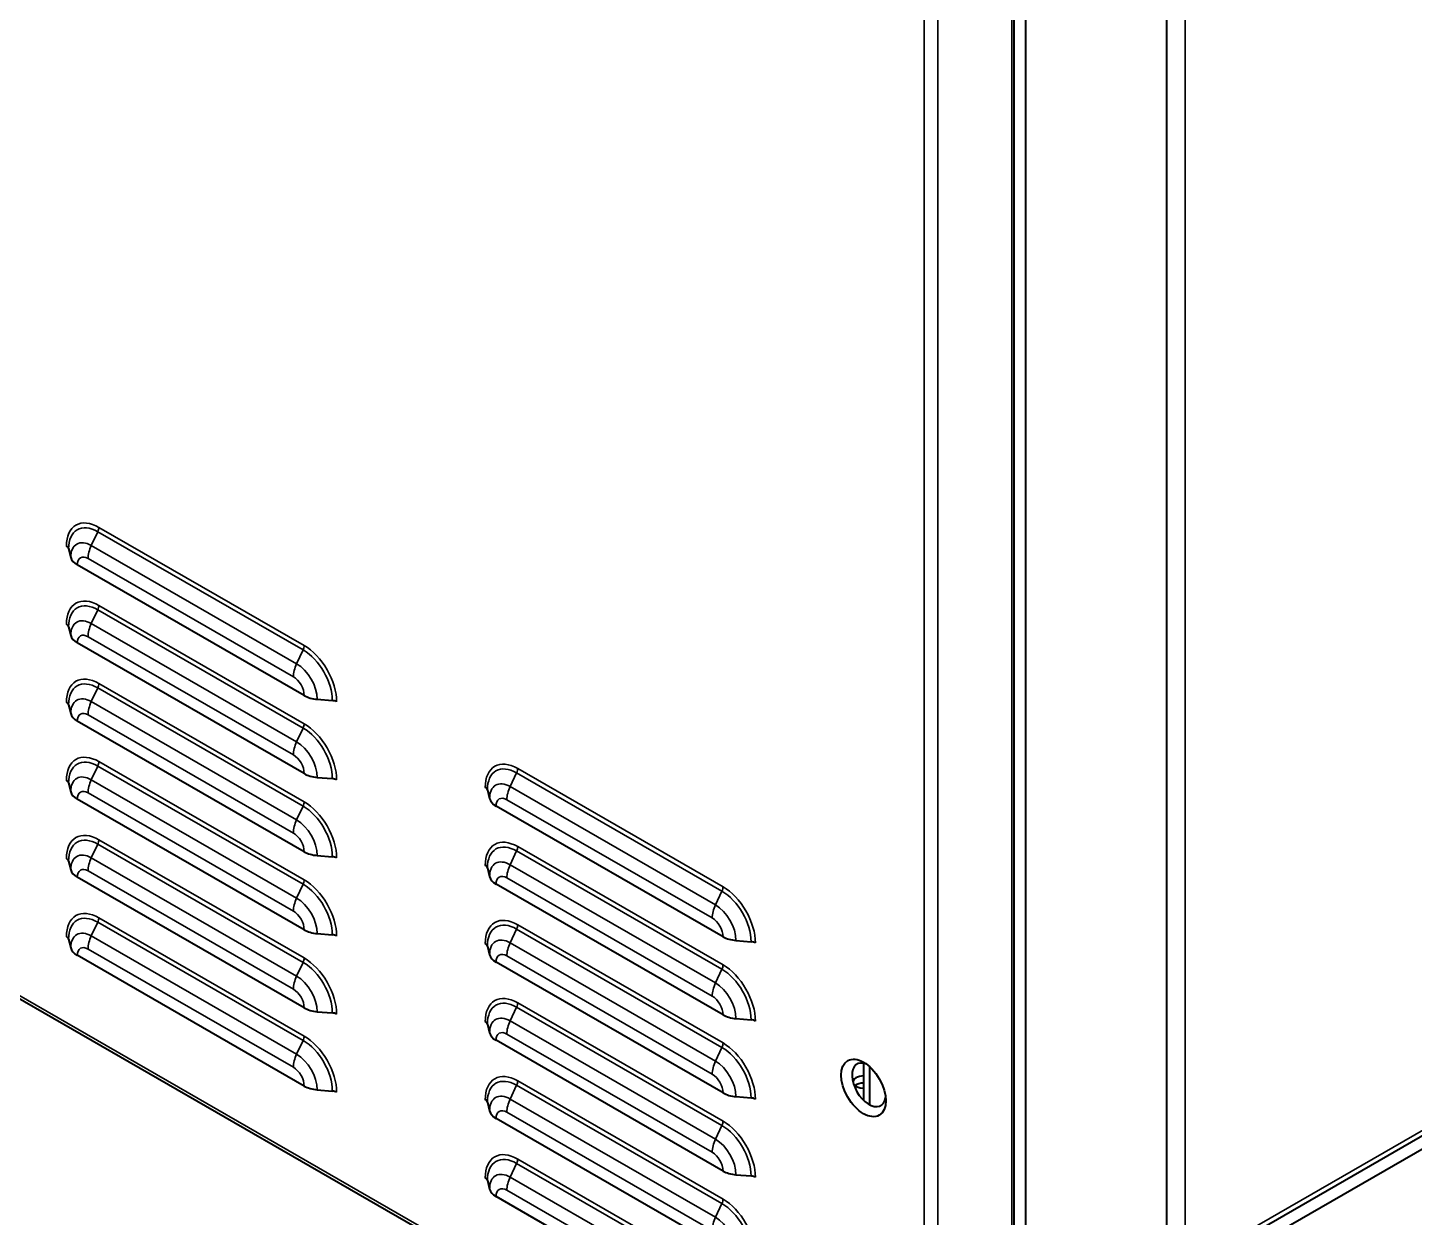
# Model space of a CAD drawing. Header units: millimetres. Extents: x 0 to 51860, y 0 to 5940.
# Drawn here: x 7518.3 to 7760.2, y 4057.4 to 4264.9 of the extents above; entities that cross this region are included whole.
import ezdxf

# ---------------------------------------------------------------- set-up
doc = ezdxf.new("R2010")
doc.units = ezdxf.units.MM
doc.header["$LTSCALE"] = 10
doc.layers.add('가시적인 것(ISO)', color=3, linetype='Continuous', lineweight=40)
doc.layers.add('가시적인 좁은 것(ISO)', color=3, linetype='Continuous', lineweight=35)

msp = doc.modelspace()

# ---------------------------------------------------------------- linework, layer by layer
at = {"layer": '가시적인 것(ISO)'}
for p, q in [((7717.027, 4043.5947), (7717.027, 4846.9)), ((7690.3784, 4013.3177), (7690.3784, 4840.6491)), ((7692.3726, 4839.5007), (7692.3726, 4011.7926)), ((7276.7049, 4233.7714), (7675.0417, 4004.3845)), ((8044.8417, 4232.3706), (7717.027, 4043.5947)), ((7719.6306, 4047.4586), (8041.1284, 4232.5969)), ((7525.4011, 4174.0229), (7525.7782, 4172.5027)), ((7566.5075, 4148.3967), (7526.9096, 4171.1996)), ((7525.4011, 4160.3971), (7525.7782, 4158.8769)), ((7566.5075, 4134.7709), (7526.9096, 4157.5738)), ((7525.4011, 4146.7713), (7525.7782, 4145.2511)), ((7568.7703, 4147.7452), (7571.4102, 4147.528)), ((7566.5075, 4121.1451), (7526.9096, 4143.9481)), ((7525.4011, 4133.1455), (7525.7782, 4131.6253)), ((7568.7703, 4134.1194), (7571.4102, 4133.9022)), ((7598.4688, 4131.946), (7598.8459, 4130.4258)), ((7566.5075, 4107.5193), (7526.9096, 4130.3223)), ((7639.5752, 4106.3198), (7599.9773, 4129.1227)), ((7568.7703, 4120.4936), (7571.4102, 4120.2764)), ((7525.4011, 4119.5197), (7525.7782, 4117.9995)), ((7598.4688, 4118.3202), (7598.8459, 4116.8)), ((7566.5075, 4093.8935), (7526.9096, 4116.6965)), ((7639.5752, 4092.694), (7599.9773, 4115.497)), ((7525.4011, 4105.8939), (7525.7782, 4104.3737)), ((7568.7703, 4106.8678), (7571.4102, 4106.6506)), ((7641.838, 4105.6683), (7644.4779, 4105.4511)), ((7566.5075, 4080.2677), (7526.9096, 4103.0707)), ((7598.4688, 4104.6944), (7598.8459, 4103.1742)), ((7639.5752, 4079.0682), (7599.9773, 4101.8712)), ((7568.7703, 4093.242), (7571.4102, 4093.0248)), ((7598.4688, 4091.0686), (7598.8459, 4089.5484)), ((7641.838, 4092.0425), (7644.4779, 4091.8253)), ((7639.5752, 4065.4424), (7599.9773, 4088.2454)), ((7664.0883, 4084.2452), (7664.0883, 4077.7906)), ((7665.1725, 4076.991), (7665.1725, 4083.6259)), ((7568.7703, 4079.6162), (7571.4102, 4079.3991)), ((7598.4688, 4077.4428), (7598.8459, 4075.9226)), ((7641.838, 4078.4167), (7644.4779, 4078.1995)), ((7639.5752, 4051.8166), (7599.9773, 4074.6196)), ((7641.838, 4064.7909), (7644.4779, 4064.5737)), ((7598.4688, 4063.817), (7598.8459, 4062.2968)), ((7639.5752, 4038.1909), (7599.9773, 4060.9938))]:
    msp.add_line(p, q, dxfattribs=at)
for centre, major_axis, ratio, start_param, end_param in [((7524.0811, 4173.9143), (1.3333, 0), 0.5758617, 0.14189705, 0.78539816), ((7529.738, 4172.8284), (-4, 0), 0.5758617, 0.14189705, 0.78539816), ((7524.0811, 4160.2885), (1.3333, 0), 0.5758617, 0.14189705, 0.78539816), ((7529.738, 4159.2026), (-4, 0), 0.5758617, 0.14189705, 0.78539816), ((7524.0811, 4146.6627), (1.3333, 0), 0.5758617, 0.14189705, 0.78539816), ((7569.336, 4150.0255), (4, 0), 0.5758617, 3.92699082, 4.57049193), ((7571.2216, 4146.7679), (1.3333, 0), 0.5758617, 0.78539816, 1.42889927), ((7529.738, 4145.5768), (-4, 0), 0.5758617, 0.14189705, 0.78539816), ((7569.336, 4136.3997), (4, 0), 0.5758617, 3.92699082, 4.57049193), ((7524.0811, 4133.0369), (1.3333, 0), 0.5758617, 0.14189705, 0.78539816), ((7571.2216, 4133.1421), (1.3333, 0), 0.5758617, 0.78539816, 1.42889927), ((7597.1488, 4131.8374), (1.3333, 0), 0.5758617, 0.14189705, 0.78539816), ((7529.738, 4131.9511), (-4, 0), 0.5758617, 0.14189705, 0.78539816), ((7602.8057, 4130.7515), (-4, 0), 0.5758617, 0.14189705, 0.78539816), ((7524.0811, 4119.4111), (1.3333, 0), 0.5758617, 0.14189705, 0.78539816), ((7569.336, 4122.7739), (4, 0), 0.5758617, 3.92699082, 4.57049193), ((7571.2216, 4119.5163), (1.3333, 0), 0.5758617, 0.78539816, 1.42889927), ((7529.738, 4118.3253), (-4, 0), 0.5758617, 0.14189705, 0.78539816), ((7597.1488, 4118.2116), (1.3333, 0), 0.5758617, 0.14189705, 0.78539816), ((7602.8057, 4117.1257), (-4, 0), 0.5758617, 0.14189705, 0.78539816), ((7524.0811, 4105.7853), (1.3333, 0), 0.5758617, 0.14189705, 0.78539816), ((7569.336, 4109.1481), (4, 0), 0.5758617, 3.92699082, 4.57049193), ((7571.2216, 4105.8905), (1.3333, 0), 0.5758617, 0.78539816, 1.42889927), ((7642.4037, 4107.9486), (4, 0), 0.5758617, 3.92699082, 4.57049193), ((7644.2893, 4104.691), (1.3333, 0), 0.5758617, 0.78539816, 1.42889927), ((7529.738, 4104.6995), (-4, 0), 0.5758617, 0.14189705, 0.78539816), ((7597.1488, 4104.5858), (1.3333, 0), 0.5758617, 0.14189705, 0.78539816), ((7602.8057, 4103.5), (-4, 0), 0.5758617, 0.14189705, 0.78539816), ((7569.336, 4095.5223), (4, 0), 0.5758617, 3.92699082, 4.57049193), ((7571.2216, 4092.2647), (1.3333, 0), 0.5758617, 0.78539816, 1.42889927), ((7597.1488, 4090.96), (1.3333, 0), 0.5758617, 0.14189705, 0.78539816), ((7642.4037, 4094.3228), (4, 0), 0.5758617, 3.92699082, 4.57049193), ((7644.2893, 4091.0652), (1.3333, 0), 0.5758617, 0.78539816, 1.42889927), ((7602.8057, 4089.8742), (-4, 0), 0.5758617, 0.14189705, 0.78539816), ((7665.0311, 4080.475), (-2.0793, 3.6108), 0.57809312, 5.64468664, 10.06327663), ((7664.0883, 4080.9752), (-1.8333, 0), 0.5758617, 4.71238898, 6.33092479), ((7569.336, 4081.8965), (4, 0), 0.5758617, 3.92699082, 4.57049193), ((7571.2216, 4078.639), (1.3333, 0), 0.5758617, 0.78539816, 1.42889927), ((7642.4037, 4080.697), (4, 0), 0.5758617, 3.92699082, 4.57049193), ((7664.0883, 4080.9752), (-1.8333, 0), 0.5758617, 0.27726985, 1.57079633), ((7664.0883, 4079.7217), (-1.8333, 0), 0.5758617, 4.71238898, 5.64754857), ((7597.1488, 4077.3342), (1.3333, 0), 0.5758617, 0.14189705, 0.78539816), ((7644.2893, 4077.4394), (1.3333, 0), 0.5758617, 0.78539816, 1.42889927), ((7602.8057, 4076.2484), (-4, 0), 0.5758617, 0.14189705, 0.78539816), ((7597.1488, 4063.7085), (1.3333, 0), 0.5758617, 0.14189705, 0.78539816), ((7642.4037, 4067.0712), (4, 0), 0.5758617, 3.92699082, 4.57049193), ((7644.2893, 4063.8136), (1.3333, 0), 0.5758617, 0.78539816, 1.42889927), ((7602.8057, 4062.6226), (-4, 0), 0.5758617, 0.14189705, 0.78539816)]:
    msp.add_ellipse(centre, major_axis=major_axis, ratio=ratio, start_param=start_param, end_param=end_param, dxfattribs=at)
msp.add_ellipse((7664.0883, 4079.932), major_axis=(-2.7447, 4.7662), ratio=0.57809312, dxfattribs=at)
at = {"layer": '가시적인 좁은 것(ISO)'}
for p, q in [((7720.1854, 4848.7188), (7720.1854, 4048.6837)), ((7674.6949, 4005.1501), (7674.6949, 4845.5886)), ((7677.0519, 4845.5886), (7677.0519, 4005.1501)), ((7689.9684, 4012.3543), (7689.9684, 4840.8852)), ((7276.3581, 4234.5371), (7674.6949, 4005.1501)), ((7720.1854, 4048.6837), (8041.6833, 4233.822)), ((7530.4922, 4176.9774), (7529.3609, 4174.5818)), ((7566.319, 4156.3461), (7530.4922, 4176.9774)), ((7530.6808, 4177.74), (7566.5075, 4157.1088)), ((7565.1876, 4153.9505), (7529.3609, 4174.5818)), ((7564.6219, 4151.6627), (7528.7952, 4172.2939)), ((7530.4922, 4163.3516), (7529.3609, 4160.956)), ((7566.319, 4142.7203), (7530.4922, 4163.3516)), ((7530.6808, 4164.1142), (7566.5075, 4143.483)), ((7565.1876, 4140.3247), (7529.3609, 4160.956)), ((7564.6219, 4138.0369), (7528.7952, 4158.6681)), ((7566.319, 4156.3461), (7565.1876, 4153.9505)), ((7530.4922, 4149.7258), (7529.3609, 4147.3302)), ((7566.319, 4129.0946), (7530.4922, 4149.7258)), ((7530.6808, 4150.4884), (7566.5075, 4129.8572)), ((7565.1876, 4126.699), (7529.3609, 4147.3302)), ((7564.6219, 4124.4111), (7528.7952, 4145.0423)), ((7566.319, 4142.7203), (7565.1876, 4140.3247)), ((7530.6808, 4136.8627), (7566.5075, 4116.2314)), ((7530.4922, 4136.1), (7529.3609, 4133.7044)), ((7566.319, 4115.4688), (7530.4922, 4136.1)), ((7603.5599, 4134.9005), (7602.4286, 4132.5049)), ((7639.3867, 4114.2692), (7603.5599, 4134.9005)), ((7603.7485, 4135.6631), (7639.5752, 4115.0319)), ((7565.1876, 4113.0732), (7529.3609, 4133.7044)), ((7638.2553, 4111.8736), (7602.4286, 4132.5049)), ((7564.6219, 4110.7853), (7528.7952, 4131.4165)), ((7637.6896, 4109.5858), (7601.8629, 4130.217)), ((7566.319, 4129.0946), (7565.1876, 4126.699)), ((7530.4922, 4122.4742), (7529.3609, 4120.0786)), ((7566.319, 4101.843), (7530.4922, 4122.4742)), ((7530.6808, 4123.2369), (7566.5075, 4102.6056)), ((7565.1876, 4099.4474), (7529.3609, 4120.0786)), ((7603.5599, 4121.2747), (7602.4286, 4118.8791)), ((7639.3867, 4100.6435), (7603.5599, 4121.2747)), ((7603.7485, 4122.0373), (7639.5752, 4101.4061)), ((7564.6219, 4097.1595), (7528.7952, 4117.7908)), ((7638.2553, 4098.2478), (7602.4286, 4118.8791)), ((7566.319, 4115.4688), (7565.1876, 4113.0732)), ((7637.6896, 4095.96), (7601.8629, 4116.5912)), ((7639.3867, 4114.2692), (7638.2553, 4111.8736)), ((7530.4922, 4108.8485), (7529.3609, 4106.4528)), ((7566.319, 4088.2172), (7530.4922, 4108.8485)), ((7530.6808, 4109.6111), (7566.5075, 4088.9798)), ((7603.5599, 4107.6489), (7602.4286, 4105.2533)), ((7639.3867, 4087.0177), (7603.5599, 4107.6489)), ((7603.7485, 4108.4115), (7639.5752, 4087.7803)), ((7565.1876, 4085.8216), (7529.3609, 4106.4528)), ((7638.2553, 4084.6221), (7602.4286, 4105.2533)), ((7564.6219, 4083.5337), (7528.7952, 4104.165)), ((7637.6896, 4082.3342), (7601.8629, 4102.9654)), ((7566.319, 4101.843), (7565.1876, 4099.4474)), ((7639.3867, 4100.6435), (7638.2553, 4098.2478)), ((7603.5599, 4094.0231), (7602.4286, 4091.6275)), ((7639.3867, 4073.3919), (7603.5599, 4094.0231)), ((7603.7485, 4094.7858), (7639.5752, 4074.1545)), ((7638.2553, 4070.9963), (7602.4286, 4091.6275)), ((7637.6896, 4068.7084), (7601.8629, 4089.3397)), ((7566.319, 4088.2172), (7565.1876, 4085.8216)), ((7639.3867, 4087.0177), (7638.2553, 4084.6221)), ((7603.7485, 4081.16), (7639.5752, 4060.5287)), ((7603.5599, 4080.3974), (7602.4286, 4078.0017)), ((7639.3867, 4059.7661), (7603.5599, 4080.3974)), ((7638.2553, 4057.3705), (7602.4286, 4078.0017)), ((7637.6896, 4055.0826), (7601.8629, 4075.7139)), ((7639.3867, 4073.3919), (7638.2553, 4070.9963)), ((7603.5599, 4066.7716), (7602.4286, 4064.376)), ((7639.3867, 4046.1403), (7603.5599, 4066.7716)), ((7603.7485, 4067.5342), (7639.5752, 4046.9029)), ((7638.2553, 4043.7447), (7602.4286, 4064.376)), ((7637.6896, 4041.4568), (7601.8629, 4062.0881)), ((7639.3867, 4059.7661), (7638.2553, 4057.3705))]:
    msp.add_line(p, q, dxfattribs=at)
for centre, major_axis, start_param, end_param in [((7530.6808, 4171.1996), (-3.9923, 6.9327), 5.49972085, 7.07051718), ((7530.4922, 4171.091), (-3.593, 6.2394), 5.49972085, 7.07051718), ((7529.3609, 4170.4395), (-2.5284, 4.3907), 5.49972085, 7.07051718), ((7529.738, 4177.1971), (-0.6654, -1.1554), 1.71075967, 2.35426078), ((7531.6236, 4173.9227), (-1.9961, -3.4663), 4.85235233, 5.49585344), ((7528.7952, 4170.1138), (-1.3308, 2.3109), 5.49972085, 7.07051718), ((7530.6808, 4157.5738), (-3.9923, 6.9327), 5.49972085, 7.07051718), ((7530.4922, 4157.4653), (-3.593, 6.2394), 5.49972085, 7.07051718), ((7529.738, 4163.5713), (-0.6654, -1.1554), 1.71075967, 2.35426078), ((7529.3609, 4156.8137), (-2.5284, 4.3907), 5.49972085, 7.07051718), ((7531.6236, 4160.2969), (-1.9961, -3.4663), 4.85235233, 5.49585344), ((7528.7952, 4156.488), (-1.3308, 2.3109), 5.49972085, 7.07051718), ((7565.5647, 4156.5658), (-0.6654, -1.1554), 1.71075967, 2.35426078), ((7566.319, 4150.4598), (-3.593, 6.2394), 3.92892453, 5.49972085), ((7566.5075, 4150.5684), (3.9923, -6.9327), 0.78733187, 2.3581282), ((7567.4504, 4153.2914), (-1.9961, -3.4663), 4.85235233, 5.49585344), ((7565.1876, 4149.8083), (-2.5284, 4.3907), 3.92892453, 5.49972085), ((7530.6808, 4143.9481), (-3.9923, 6.9327), 5.49972085, 7.07051718), ((7564.6219, 4149.4825), (-1.3308, 2.3109), 3.92892453, 5.49972085), ((7530.4922, 4143.8395), (-3.593, 6.2394), 5.49972085, 7.07051718), ((7529.738, 4149.9455), (-0.6654, -1.1554), 1.71075967, 2.35426078), ((7529.3609, 4143.188), (-2.5284, 4.3907), 5.49972085, 7.07051718), ((7531.6236, 4146.6711), (-1.9961, -3.4663), 4.85235233, 5.49585344), ((7528.7952, 4142.8622), (-1.3308, 2.3109), 5.49972085, 7.07051718), ((7565.5647, 4142.94), (-0.6654, -1.1554), 1.71075967, 2.35426078), ((7566.319, 4136.834), (-3.593, 6.2394), 3.92892453, 5.49972085), ((7566.5075, 4136.9426), (3.9923, -6.9327), 0.78733187, 2.3581282), ((7567.4504, 4139.6656), (-1.9961, -3.4663), 4.85235233, 5.49585344), ((7565.1876, 4136.1825), (-2.5284, 4.3907), 3.92892453, 5.49972085), ((7530.6808, 4130.3223), (-3.9923, 6.9327), 5.49972085, 7.07051718), ((7530.4922, 4130.2137), (-3.593, 6.2394), 5.49972085, 7.07051718), ((7529.738, 4136.3197), (-0.6654, -1.1554), 1.71075967, 2.35426078), ((7564.6219, 4135.8567), (-1.3308, 2.3109), 3.92892453, 5.49972085), ((7603.7485, 4129.1227), (-3.9923, 6.9327), 5.49972085, 7.07051718), ((7529.3609, 4129.5622), (-2.5284, 4.3907), 5.49972085, 7.07051718), ((7603.5599, 4129.0142), (-3.593, 6.2394), 5.49972085, 7.07051718), ((7602.8057, 4135.1202), (-0.6654, -1.1554), 1.71075967, 2.35426078), ((7531.6236, 4133.0453), (-1.9961, -3.4663), 4.85235233, 5.49585344), ((7602.4286, 4128.3626), (-2.5284, 4.3907), 5.49972085, 7.07051718), ((7604.6913, 4131.8458), (-1.9961, -3.4663), 4.85235233, 5.49585344), ((7528.7952, 4129.2364), (-1.3308, 2.3109), 5.49972085, 7.07051718), ((7565.5647, 4129.3143), (-0.6654, -1.1554), 1.71075967, 2.35426078), ((7566.5075, 4123.3168), (3.9923, -6.9327), 0.78733187, 2.3581282), ((7601.8629, 4128.0369), (-1.3308, 2.3109), 5.49972085, 7.07051718), ((7566.319, 4123.2082), (-3.593, 6.2394), 3.92892453, 5.49972085), ((7530.6808, 4116.6965), (-3.9923, 6.9327), 5.49972085, 7.07051718), ((7567.4504, 4126.0399), (-1.9961, -3.4663), 4.85235233, 5.49585344), ((7565.1876, 4122.5567), (-2.5284, 4.3907), 3.92892453, 5.49972085), ((7530.4922, 4116.5879), (-3.593, 6.2394), 5.49972085, 7.07051718), ((7529.738, 4122.6939), (-0.6654, -1.1554), 1.71075967, 2.35426078), ((7564.6219, 4122.231), (-1.3308, 2.3109), 3.92892453, 5.49972085), ((7603.7485, 4115.497), (-3.9923, 6.9327), 5.49972085, 7.07051718), ((7603.5599, 4115.3884), (-3.593, 6.2394), 5.49972085, 7.07051718), ((7529.3609, 4115.9364), (-2.5284, 4.3907), 5.49972085, 7.07051718), ((7531.6236, 4119.4195), (-1.9961, -3.4663), 4.85235233, 5.49585344), ((7602.4286, 4114.7369), (-2.5284, 4.3907), 5.49972085, 7.07051718), ((7602.8057, 4121.4944), (-0.6654, -1.1554), 1.71075967, 2.35426078), ((7528.7952, 4115.6106), (-1.3308, 2.3109), 5.49972085, 7.07051718), ((7604.6913, 4118.22), (-1.9961, -3.4663), 4.85235233, 5.49585344), ((7565.5647, 4115.6885), (-0.6654, -1.1554), 1.71075967, 2.35426078), ((7566.319, 4109.5824), (-3.593, 6.2394), 3.92892453, 5.49972085), ((7566.5075, 4109.691), (3.9923, -6.9327), 0.78733187, 2.3581282), ((7601.8629, 4114.4111), (-1.3308, 2.3109), 5.49972085, 7.07051718), ((7638.6324, 4114.4889), (-0.6654, -1.1554), 1.71075967, 2.35426078), ((7639.5752, 4108.4915), (3.9923, -6.9327), 0.78733187, 2.3581282), ((7567.4504, 4112.4141), (-1.9961, -3.4663), 4.85235233, 5.49585344), ((7565.1876, 4108.9309), (-2.5284, 4.3907), 3.92892453, 5.49972085), ((7639.3867, 4108.3829), (-3.593, 6.2394), 3.92892453, 5.49972085), ((7530.6808, 4103.0707), (-3.9923, 6.9327), 5.49972085, 7.07051718), ((7564.6219, 4108.6052), (-1.3308, 2.3109), 3.92892453, 5.49972085), ((7603.7485, 4101.8712), (-3.9923, 6.9327), 5.49972085, 7.07051718), ((7640.5181, 4111.2145), (-1.9961, -3.4663), 4.85235233, 5.49585344), ((7638.2553, 4107.7314), (-2.5284, 4.3907), 3.92892453, 5.49972085), ((7530.4922, 4102.9621), (-3.593, 6.2394), 5.49972085, 7.07051718), ((7529.738, 4109.0682), (-0.6654, -1.1554), 1.71075967, 2.35426078), ((7603.5599, 4101.7626), (-3.593, 6.2394), 5.49972085, 7.07051718), ((7602.8057, 4107.8686), (-0.6654, -1.1554), 1.71075967, 2.35426078), ((7637.6896, 4107.4056), (-1.3308, 2.3109), 3.92892453, 5.49972085), ((7529.3609, 4102.3106), (-2.5284, 4.3907), 5.49972085, 7.07051718), ((7531.6236, 4105.7938), (-1.9961, -3.4663), 4.85235233, 5.49585344), ((7602.4286, 4101.1111), (-2.5284, 4.3907), 5.49972085, 7.07051718), ((7604.6913, 4104.5942), (-1.9961, -3.4663), 4.85235233, 5.49585344), ((7528.7952, 4101.9848), (-1.3308, 2.3109), 5.49972085, 7.07051718), ((7601.8629, 4100.7853), (-1.3308, 2.3109), 5.49972085, 7.07051718), ((7565.5647, 4102.0627), (-0.6654, -1.1554), 1.71075967, 2.35426078), ((7566.319, 4095.9567), (-3.593, 6.2394), 3.92892453, 5.49972085), ((7566.5075, 4096.0652), (3.9923, -6.9327), 0.78733187, 2.3581282), ((7638.6324, 4100.8632), (-0.6654, -1.1554), 1.71075967, 2.35426078), ((7639.3867, 4094.7571), (-3.593, 6.2394), 3.92892453, 5.49972085), ((7639.5752, 4094.8657), (3.9923, -6.9327), 0.78733187, 2.3581282), ((7567.4504, 4098.7883), (-1.9961, -3.4663), 4.85235233, 5.49585344), ((7565.1876, 4095.3051), (-2.5284, 4.3907), 3.92892453, 5.49972085), ((7640.5181, 4097.5888), (-1.9961, -3.4663), 4.85235233, 5.49585344), ((7638.2553, 4094.1056), (-2.5284, 4.3907), 3.92892453, 5.49972085), ((7564.6219, 4094.9794), (-1.3308, 2.3109), 3.92892453, 5.49972085), ((7603.7485, 4088.2454), (-3.9923, 6.9327), 5.49972085, 7.07051718), ((7637.6896, 4093.7798), (-1.3308, 2.3109), 3.92892453, 5.49972085), ((7603.5599, 4088.1368), (-3.593, 6.2394), 5.49972085, 7.07051718), ((7602.8057, 4094.2428), (-0.6654, -1.1554), 1.71075967, 2.35426078), ((7602.4286, 4087.4853), (-2.5284, 4.3907), 5.49972085, 7.07051718), ((7604.6913, 4090.9684), (-1.9961, -3.4663), 4.85235233, 5.49585344), ((7565.5647, 4088.4369), (-0.6654, -1.1554), 1.71075967, 2.35426078), ((7566.5075, 4082.4395), (3.9923, -6.9327), 0.78733187, 2.3581282), ((7601.8629, 4087.1595), (-1.3308, 2.3109), 5.49972085, 7.07051718), ((7566.319, 4082.3309), (-3.593, 6.2394), 3.92892453, 5.49972085), ((7638.6324, 4087.2374), (-0.6654, -1.1554), 1.71075967, 2.35426078), ((7639.3867, 4081.1313), (-3.593, 6.2394), 3.92892453, 5.49972085), ((7639.5752, 4081.2399), (3.9923, -6.9327), 0.78733187, 2.3581282), ((7567.4504, 4085.1625), (-1.9961, -3.4663), 4.85235233, 5.49585344), ((7564.6219, 4081.3536), (-1.3308, 2.3109), 3.92892453, 5.49972085), ((7565.1876, 4081.6794), (-2.5284, 4.3907), 3.92892453, 5.49972085), ((7640.5181, 4083.963), (-1.9961, -3.4663), 4.85235233, 5.49585344), ((7638.2553, 4080.4798), (-2.5284, 4.3907), 3.92892453, 5.49972085), ((7603.7485, 4074.6196), (-3.9923, 6.9327), 5.49972085, 7.07051718), ((7603.5599, 4074.511), (-3.593, 6.2394), 5.49972085, 7.07051718), ((7602.8057, 4080.617), (-0.6654, -1.1554), 1.71075967, 2.35426078), ((7637.6896, 4080.1541), (-1.3308, 2.3109), 3.92892453, 5.49972085), ((7602.4286, 4073.8595), (-2.5284, 4.3907), 5.49972085, 7.07051718), ((7604.6913, 4077.3427), (-1.9961, -3.4663), 4.85235233, 5.49585344), ((7601.8629, 4073.5337), (-1.3308, 2.3109), 5.49972085, 7.07051718), ((7638.6324, 4073.6116), (-0.6654, -1.1554), 1.71075967, 2.35426078), ((7639.5752, 4067.6141), (3.9923, -6.9327), 0.78733187, 2.3581282), ((7639.3867, 4067.5055), (-3.593, 6.2394), 3.92892453, 5.49972085), ((7603.7485, 4060.9938), (-3.9923, 6.9327), 5.49972085, 7.07051718), ((7640.5181, 4070.3372), (-1.9961, -3.4663), 4.85235233, 5.49585344), ((7638.2553, 4066.854), (-2.5284, 4.3907), 3.92892453, 5.49972085), ((7603.5599, 4060.8852), (-3.593, 6.2394), 5.49972085, 7.07051718), ((7602.8057, 4066.9913), (-0.6654, -1.1554), 1.71075967, 2.35426078), ((7637.6896, 4066.5283), (-1.3308, 2.3109), 3.92892453, 5.49972085), ((7602.4286, 4060.2337), (-2.5284, 4.3907), 5.49972085, 7.07051718), ((7604.6913, 4063.7169), (-1.9961, -3.4663), 4.85235233, 5.49585344), ((7601.8629, 4059.908), (-1.3308, 2.3109), 5.49972085, 7.07051718), ((7638.6324, 4059.9858), (-0.6654, -1.1554), 1.71075967, 2.35426078), ((7639.3867, 4053.8798), (-3.593, 6.2394), 3.92892453, 5.49972085), ((7639.5752, 4053.9883), (3.9923, -6.9327), 0.78733187, 2.3581282), ((7640.5181, 4056.7114), (-1.9961, -3.4663), 4.85235233, 5.49585344), ((7638.2553, 4053.2283), (-2.5284, 4.3907), 3.92892453, 5.49972085)]:
    msp.add_ellipse(centre, major_axis=major_axis, ratio=0.57809312, start_param=start_param, end_param=end_param, dxfattribs=at)

doc.saveas('drawing.dxf')
